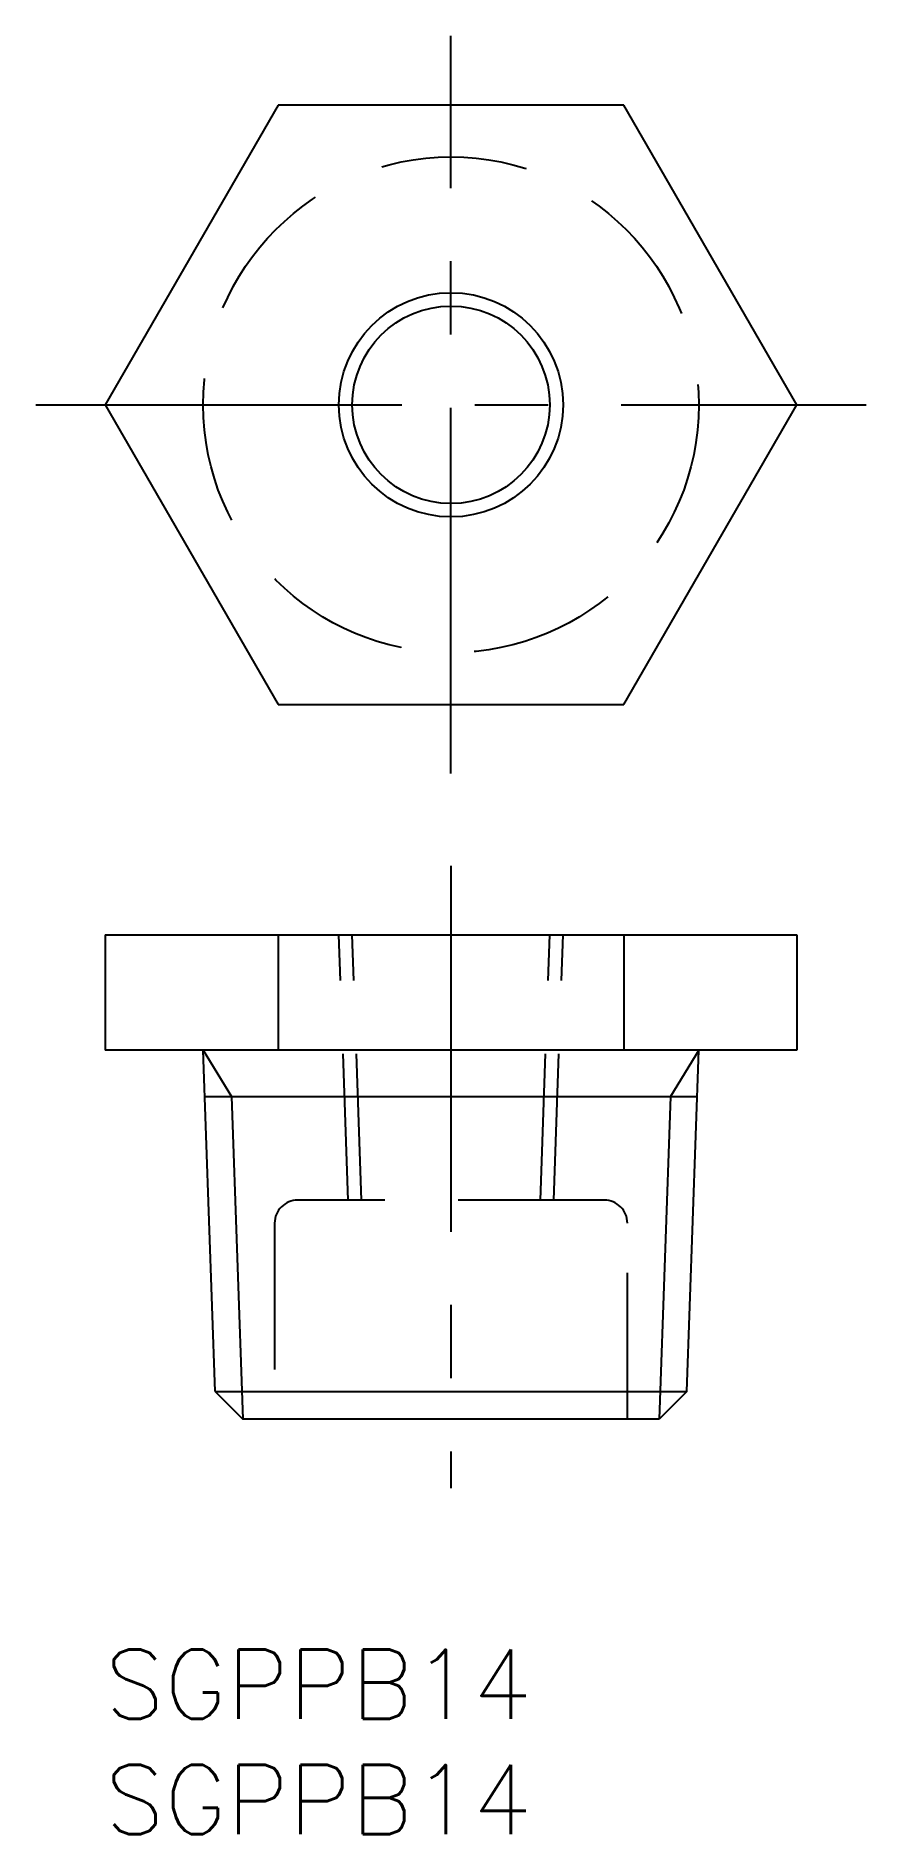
# Model space of a CAD drawing. Extents: x -3 to 33, y -8 to 70.
import ezdxf

# ---------------------------------------------------------------- set-up
doc = ezdxf.new("R2010")
doc.units = 0
doc.header["$LTSCALE"] = 0.5
doc.linetypes.add('CENTER', pattern=[50.8, 31.75, -6.35, 6.35, -6.35])
doc.linetypes.add('DASHED', pattern=[19.05, 12.7, -6.35])
for name, color, linetype in [('MSM_CENTER', 1, 'CENTER'), ('MSM_CONTINUOUS', 7, 'CONTINUOUS'), ('MSM_DASHED', 4, 'DASHED'), ('MSM_NARROW', 5, 'CONTINUOUS'), ('MSM_PART_NUMBER', 7, 'CONTINUOUS')]:
    doc.layers.add(name, color=color, linetype=linetype)
doc.styles.get("Standard").update_dxf_attribs({"font": 'txt.shx', "height": 3, "bigfont": 'bigfont.shx'})

# ---------------------------------------------------------------- blocks, each defined once
blk = doc.blocks.new('*U4')
at = {"layer": 'MSM_PART_NUMBER'}
blk.add_text('SGPPB14', height=3, dxfattribs=at).set_placement((0, -3))
blk = doc.blocks.new('*U5')
at = {"layer": 'MSM_PART_NUMBER'}
blk.add_text('SGPPB14', height=3, dxfattribs=at).set_placement((0, -8))

msp = doc.modelspace()

# ---------------------------------------------------------------- linework, layer by layer
at = {"layer": 'MSM_CENTER'}
for p, q in [((15.011, 38), (15.011, 70)), ((-3, 54), (33.022, 54)), ((15.011, 34), (15.011, 7))]:
    msp.add_line(p, q, dxfattribs=at)
at = {"layer": 'MSM_CONTINUOUS'}
for p, q in [((7.506, 67), (0, 54)), ((22.517, 67), (7.506, 67)), ((30.022, 54), (22.517, 67)), ((0, 54), (7.506, 41)), ((22.517, 41), (30.022, 54)), ((7.506, 41), (22.517, 41)), ((0, 31), (30.022, 31)), ((0, 31), (0, 26)), ((7.506, 31), (7.506, 26)), ((22.517, 31), (22.517, 26)), ((30.022, 31), (30.022, 26)), ((30.022, 26), (0, 26)), ((4.777, 11.204), (4.26, 26)), ((25.246, 11.204), (25.762, 26)), ((4.33, 24), (25.693, 24)), ((4.777, 11.204), (25.246, 11.204)), ((4.777, 11.204), (5.981, 10)), ((25.246, 11.204), (24.042, 10)), ((24.042, 10), (5.981, 10))]:
    msp.add_line(p, q, dxfattribs=at)
msp.add_circle((15.011, 54), 4.283, dxfattribs=at)
at = {"layer": 'MSM_DASHED'}
for p, q in [((10.549, 19.5), (10.147, 31)), ((11.13, 19.5), (10.728, 31)), ((18.893, 19.5), (19.294, 31)), ((19.474, 19.5), (19.875, 31)), ((21.665, 19.5), (8.357, 19.5)), ((7.357, 18.5), (7.357, 10)), ((22.665, 10), (22.665, 18.5))]:
    msp.add_line(p, q, dxfattribs=at)
msp.add_circle((15.011, 54), 10.751, dxfattribs=at)
for centre, start, end in [((8.357, 18.5), 90, 180), ((21.665, 18.5), 0, 90)]:
    msp.add_arc(centre, 1, start, end, dxfattribs=at)
at = {"layer": 'MSM_NARROW'}
for p, q in [((4.26, 26), (5.492, 24)), ((25.762, 26), (24.531, 24)), ((5.492, 24), (5.981, 10)), ((24.531, 24), (24.042, 10))]:
    msp.add_line(p, q, dxfattribs=at)
msp.add_circle((15.011, 54), 4.864, dxfattribs=at)

# ---------------------------------------------------------------- block references
at = {"layer": 'MSM_CONTINUOUS'}
for name in ['*U4', '*U5']:
    msp.add_blockref(name, (0, 0), dxfattribs=at)

doc.saveas('drawing.dxf')
